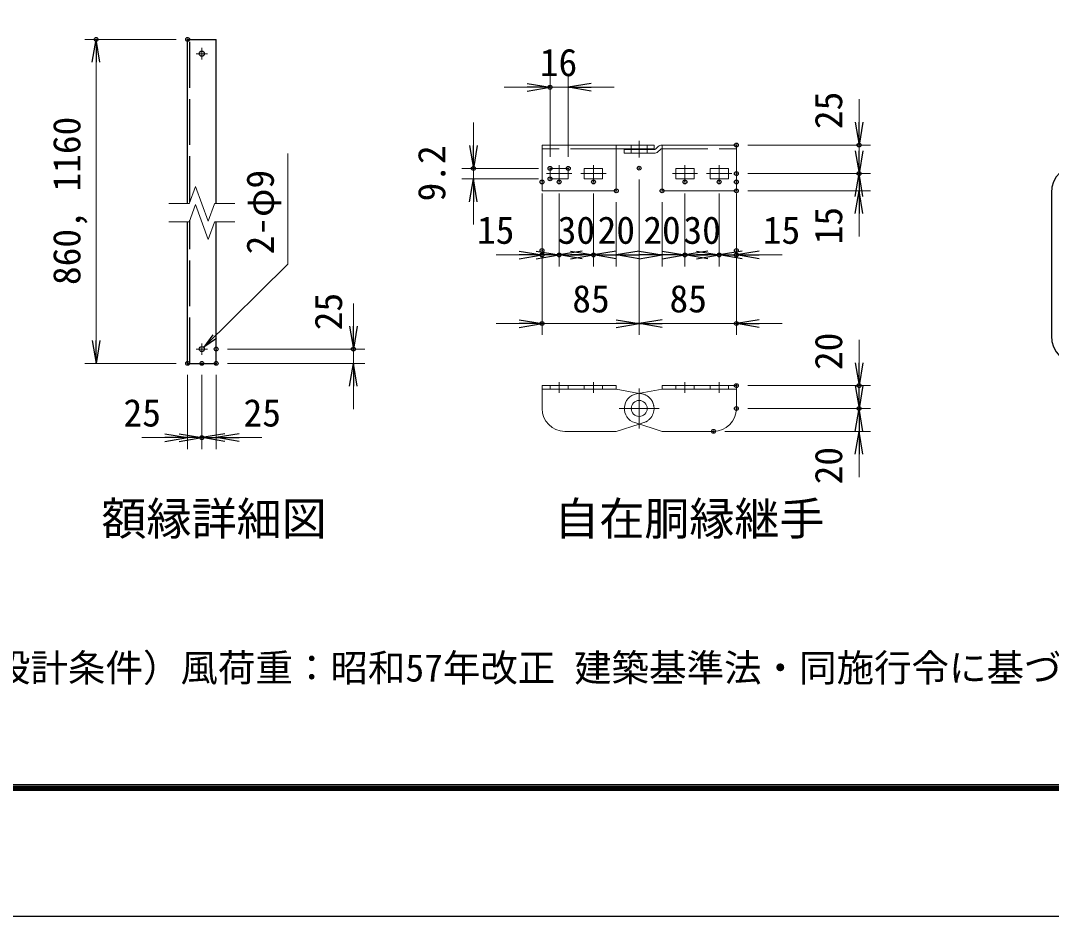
# Model space of a CAD drawing. Units: millimetres, scale not verified, with parts at other scales. Extents: x -6300 to 6300, y -4455 to 4455.
# Drawn here: x -678 to 2027, y -4455 to -2104 of the extents above; entities that cross this region are included whole.
import ezdxf
from ezdxf.enums import TextEntityAlignment as Align

# ---------------------------------------------------------------- set-up
doc = ezdxf.new("R2010")
doc.units = ezdxf.units.MM
doc.header["$LTSCALE"] = 20
doc.header["$PDMODE"] = 32
doc.header["$PDSIZE"] = 10
doc.linetypes.add('DASHED', pattern=[7.5, 6, -1.5])
doc.linetypes.add('USER1', pattern=[50.8, 31.75, -6.35, 6.35, -6.35])
for name, color, linetype, lineweight in [('0-1_D-STR1', 1, 'Continuous', 25), ('0-2_D-BMK', 2, 'USER1', 13), ('0-3_D-STR3', 3, 'Continuous', 13), ('0-5_0', 7, 'Continuous', 25), ('0-6_D-STR-DIM', 7, 'Continuous', 13), ('0-8_D-STR-TXT', 7, 'Continuous', 13), ('0-9_D-TTL-TXT', 7, 'Continuous', 25), ('0-A_D-TTL', 7, 'Continuous', 25)]:
    doc.layers.add(name, color=color, linetype=linetype, lineweight=lineweight)
doc.layers.add('0-7_Defpoints', color=8, linetype='Continuous')
doc.styles.add('ＭＳ ゴシック', font='')
doc.styles.get('ＭＳ ゴシック').set_extended_font_data('MS Gothic')

# ---------------------------------------------------------------- blocks, each defined once
blk = doc.blocks.new('_Open')
at = {"layer": '0-5_0'}
blk.add_line((-20, 3.333), (0, 0), dxfattribs=at)
blk.add_lwpolyline([(-20, -3.333), (0, 0), (-20, 0)], dxfattribs=at)

msp = doc.modelspace()

# ---------------------------------------------------------------- linework, layer by layer
at = {"layer": '0-1_D-STR1'}
for p, q in [((-239.5, -2584.54), (-239.5, -2153.44)), ((-239.5, -2153.44), (-164.5, -2153.44)), ((-164.5, -2584.54), (-164.5, -2153.44)), ((-239.5, -3003.64), (-239.5, -2632.54)), ((-164.5, -3003.64), (-164.5, -2632.54)), ((-239.5, -3003.64), (-164.5, -3003.64))]:
    msp.add_line(p, q, dxfattribs=at)
at = {"layer": '0-1_D-STR1', "linetype": 'DASHED'}
for p, q in [((-233.5, -2580.17), (-233.5, -2153.44)), ((-233.5, -3003.64), (-233.5, -2628.17))]:
    msp.add_line(p, q, dxfattribs=at)
at = {"layer": '0-1_D-STR1'}
for centre in [(-202, -2190.94), (-202, -2966.14)]:
    msp.add_circle(centre, 6.75, dxfattribs=at)
at = {"layer": '0-2_D-BMK'}
for p, q in [((-202, -2175.94), (-202, -2205.94)), ((-217, -2190.94), (-187, -2190.94)), ((945.49, -2463.4), (945.49, -2419.6)), ((735.49, -2527.6), (735.49, -2483.8)), ((825.49, -2527.6), (825.49, -2483.8)), ((1065.49, -2527.6), (1065.49, -2483.8)), ((1155.49, -2527.6), (1155.49, -2483.8)), ((702.49, -2505.7), (768.49, -2505.7)), ((792.49, -2505.7), (858.49, -2505.7)), ((1032.49, -2505.7), (1098.49, -2505.7)), ((1122.49, -2505.7), (1188.49, -2505.7)), ((-217, -2966.14), (-187, -2966.14)), ((-202, -2951.14), (-202, -2981.14)), ((735.49, -3053.06), (735.49, -3080.66)), ((825.49, -3053.06), (825.49, -3080.66)), ((1065.49, -3053.06), (1065.49, -3080.66)), ((1155.49, -3053.06), (1155.49, -3080.66)), ((945.49, -3069.68), (945.49, -3174.45)), ((945.49, -3099.56), (945.49, -3144.56)), ((893.11, -3122.06), (997.88, -3122.06)), ((918.49, -3122.06), (972.49, -3122.06))]:
    msp.add_line(p, q, dxfattribs=at)
at = {"layer": '0-3_D-STR3'}
for p, q in [((690.49, -2430.7), (984.49, -2430.7)), ((690.49, -2550.7), (690.49, -2430.7)), ((885.49, -2550.7), (885.49, -2430.7)), ((984.49, -2440.3), (984.49, -2430.7)), ((1005.49, -2430.7), (1200.49, -2430.7)), ((1005.49, -2550.7), (1005.49, -2430.7)), ((1200.49, -2550.7), (1200.49, -2430.7)), ((885.49, -2440.3), (984.49, -2440.3)), ((906.49, -2452.3), (906.49, -2442.7)), ((906.49, -2442.7), (984.93, -2442.7)), ((906.49, -2452.3), (984.93, -2452.3)), ((995.38, -2434.89), (988.16, -2441.45)), ((1001.84, -2441.99), (994.61, -2448.56)), ((711.49, -2491.9), (759.49, -2491.9)), ((711.49, -2519.5), (711.49, -2491.9)), ((759.49, -2519.5), (759.49, -2491.9)), ((801.49, -2491.9), (849.49, -2491.9)), ((801.49, -2519.5), (801.49, -2491.9)), ((849.49, -2519.5), (849.49, -2491.9)), ((1041.49, -2491.9), (1089.49, -2491.9)), ((1041.49, -2519.5), (1041.49, -2491.9)), ((1089.49, -2519.5), (1089.49, -2491.9)), ((1131.49, -2491.9), (1179.49, -2491.9)), ((1131.49, -2519.5), (1131.49, -2491.9)), ((1179.49, -2519.5), (1179.49, -2491.9)), ((711.49, -2519.5), (759.49, -2519.5)), ((801.49, -2519.5), (849.49, -2519.5)), ((1041.49, -2519.5), (1089.49, -2519.5)), ((1131.49, -2519.5), (1179.49, -2519.5)), ((690.49, -2550.7), (885.49, -2550.7)), ((1005.49, -2550.7), (1200.49, -2550.7)), ((690.49, -3062.06), (885.49, -3062.06)), ((690.49, -3062.06), (690.49, -3122.06)), ((690.49, -3071.66), (885.49, -3071.66)), ((885.49, -3062.06), (885.49, -3071.66)), ((885.49, -3071.66), (945.49, -3082.44)), ((1005.49, -3071.66), (938.6, -3083.68)), ((1005.49, -3062.06), (1200.49, -3062.06)), ((1005.49, -3062.06), (1005.49, -3071.66)), ((1005.49, -3071.66), (1200.49, -3071.66)), ((1200.49, -3062.06), (1200.49, -3122.06)), ((885.49, -3182.06), (945.49, -3162.99)), ((1005.49, -3182.06), (933.68, -3159.23)), ((750.49, -3182.06), (885.49, -3182.06)), ((1005.49, -3182.06), (1140.49, -3182.06))]:
    msp.add_line(p, q, dxfattribs=at)
at = {"layer": '0-3_D-STR3', "linetype": 'DASHED'}
for p, q in [((924.49, -2430.7), (924.49, -2440.3)), ((966.49, -2430.7), (966.49, -2440.3)), ((885.49, -2440.3), (690.49, -2440.3)), ((924.49, -2452.3), (924.49, -2442.7)), ((966.49, -2452.3), (966.49, -2442.7)), ((1005.49, -2440.3), (1200.49, -2440.3)), ((711.49, -3062.06), (711.49, -3071.66)), ((759.49, -3062.06), (759.49, -3071.66)), ((801.49, -3062.06), (801.49, -3071.66)), ((849.49, -3062.06), (849.49, -3071.66)), ((945.49, -3082.44), (952.39, -3083.68)), ((1041.49, -3062.06), (1041.49, -3071.66)), ((1089.49, -3062.06), (1089.49, -3071.66)), ((1131.49, -3062.06), (1131.49, -3071.66)), ((1179.49, -3062.06), (1179.49, -3071.66)), ((945.49, -3162.99), (957.31, -3159.23))]:
    msp.add_line(p, q, dxfattribs=at)
at = {"layer": '0-3_D-STR3'}
msp.add_circle((945.49, -3122.06), 21, dxfattribs=at)
for centre, radius, start, end in [((1005.45, -2444.91), 14.21, 89.8278, 135.14925), ((984.93, -2437.9), 4.8, 270, 312.26587), ((984.93, -2437.9), 14.4, 270, 312.26587), ((1005.49, -2445.1), 4.8, 90, 139.63546), ((945.49, -3122.06), 39, 100.18177, 252.36255), ((750.49, -3122.06), 60, 180, 270), ((1140.49, -3122.06), 60, 270, 0)]:
    msp.add_arc(centre, radius, start, end, dxfattribs=at)
at = {"layer": '0-3_D-STR3', "linetype": 'DASHED'}
msp.add_arc((945.49, -3122.06), 39, 287.63745, 79.81823, dxfattribs=at)
at = {"layer": '0-6_D-STR-DIM'}
for p, q in [((-269.5, -2153.44), (-509.5, -2153.44)), ((-479.5, -2943.64), (-479.5, -2213.44)), ((711.49, -2461.9), (711.49, -2249.02)), ((759.49, -2461.9), (759.49, -2249.02)), ((651.49, -2279.02), (591.49, -2279.02)), ((759.49, -2279.02), (711.49, -2279.02)), ((819.49, -2279.02), (879.49, -2279.02)), ((1522.35, -2370.7), (1522.35, -2310.7)), ((510.49, -2431.9), (510.49, -2371.9)), ((1522.35, -2445.7), (1522.35, -2385.7)), ((1230.49, -2430.7), (1552.35, -2430.7)), ((1522.35, -2505.7), (1522.35, -2430.7)), ((681.49, -2491.9), (480.49, -2491.9)), ((510.49, -2519.5), (510.49, -2491.9)), ((1230.49, -2505.7), (1552.35, -2505.7)), ((1230.49, -2505.7), (1552.35, -2505.7)), ((1522.35, -2550.7), (1522.35, -2505.7)), ((-235.14, -2584.69), (-218.57, -2539.16)), ((-185.43, -2630.22), (-218.57, -2539.16)), ((681.49, -2519.5), (480.49, -2519.5)), ((945.49, -2521.3), (945.49, -2929.11)), ((945.49, -2521.3), (945.49, -2929.11)), ((690.49, -2557.6), (690.49, -2749.11)), ((735.49, -2557.6), (735.49, -2749.11)), ((735.49, -2557.6), (735.49, -2749.11)), ((825.49, -2557.6), (825.49, -2749.11)), ((825.49, -2557.6), (825.49, -2749.11)), ((1065.49, -2557.6), (1065.49, -2749.11)), ((1065.49, -2557.6), (1065.49, -2749.11)), ((1155.49, -2557.6), (1155.49, -2749.11)), ((1155.49, -2557.6), (1155.49, -2749.11)), ((1200.49, -2557.6), (1200.49, -2749.11)), ((1230.49, -2550.7), (1552.35, -2550.7)), ((1522.35, -2565.7), (1522.35, -2625.7)), ((-288.61, -2584.54), (-235.09, -2584.54)), ((-235.14, -2632.69), (-218.57, -2587.16)), ((-185.43, -2678.22), (-218.57, -2587.16)), ((-168.85, -2584.69), (-185.43, -2630.22)), ((-168.8, -2584.54), (-115.28, -2584.54)), ((510.49, -2579.5), (510.49, -2639.5)), ((885.49, -2580.7), (885.49, -2749.11)), ((1005.49, -2580.7), (1005.49, -2749.11)), ((1522.35, -2610.7), (1522.35, -2670.7)), ((-288.61, -2632.54), (-235.09, -2632.54)), ((-168.85, -2632.69), (-185.43, -2678.22)), ((-168.8, -2632.54), (-115.28, -2632.54)), ((630.49, -2719.11), (570.49, -2719.11)), ((675.49, -2719.11), (615.49, -2719.11)), ((735.49, -2719.11), (690.49, -2719.11)), ((765.49, -2719.11), (705.49, -2719.11)), ((825.49, -2719.11), (735.49, -2719.11)), ((795.49, -2719.11), (855.49, -2719.11)), ((885.49, -2719.11), (825.49, -2719.11)), ((945.49, -2719.11), (885.49, -2719.11)), ((885.49, -2719.11), (945.49, -2719.11)), ((1005.49, -2719.11), (945.49, -2719.11)), ((945.49, -2719.11), (1005.49, -2719.11)), ((1005.49, -2719.11), (1065.49, -2719.11)), ((1095.49, -2719.11), (1035.49, -2719.11)), ((1065.49, -2719.11), (1155.49, -2719.11)), ((1125.49, -2719.11), (1185.49, -2719.11)), ((1155.49, -2719.11), (1200.49, -2719.11)), ((1215.49, -2719.11), (1275.49, -2719.11)), ((1260.49, -2719.11), (1320.49, -2719.11)), ((690.49, -2737.6), (690.49, -2929.11)), ((1200.49, -2737.6), (1200.49, -2929.11)), ((195.5, -2906.14), (195.5, -2846.14)), ((630.49, -2899.11), (570.49, -2899.11)), ((945.49, -2899.11), (690.49, -2899.11)), ((885.49, -2899.11), (825.49, -2899.11)), ((945.49, -2899.11), (1200.49, -2899.11)), ((1005.49, -2899.11), (1065.49, -2899.11)), ((1260.49, -2899.11), (1320.49, -2899.11)), ((1522.35, -3002.06), (1522.35, -2942.06)), ((-134.5, -2966.14), (225.5, -2966.14)), ((195.5, -3003.64), (195.5, -2966.14)), ((1522.35, -3062.06), (1522.35, -3002.06)), ((-269.5, -3003.64), (-509.5, -3003.64)), ((-134.5, -3003.64), (225.5, -3003.64)), ((-239.5, -3033.64), (-239.5, -3228.64)), ((-202, -3033.64), (-202, -3228.64)), ((-202, -3033.64), (-202, -3228.64)), ((-164.5, -3033.64), (-164.5, -3228.64)), ((195.5, -3063.64), (195.5, -3123.64)), ((1230.49, -3062.06), (1552.35, -3062.06)), ((1522.35, -3122.06), (1522.35, -3062.06)), ((1230.49, -3122.06), (1552.35, -3122.06)), ((1230.49, -3122.06), (1552.35, -3122.06)), ((1522.35, -3182.06), (1522.35, -3122.06)), ((1170.49, -3182.06), (1552.35, -3182.06)), ((1522.35, -3182.06), (1522.35, -3242.06)), ((-299.5, -3198.64), (-359.5, -3198.64)), ((-262, -3198.64), (-322, -3198.64)), ((-239.5, -3198.64), (-202, -3198.64)), ((-164.5, -3198.64), (-202, -3198.64)), ((-142, -3198.64), (-82, -3198.64)), ((-104.5, -3198.64), (-44.5, -3198.64)), ((1522.35, -3242.06), (1522.35, -3302.06))]:
    msp.add_line(p, q, dxfattribs=at)
at = {"layer": '0-7_Defpoints'}
for p in [(-479.5, -2153.44), (-239.5, -2153.44), (711.49, -2279.02), (1200.49, -2430.7), (1522.35, -2430.7), (510.49, -2491.9), (711.49, -2491.9), (711.49, -2491.9), (759.49, -2491.9), (945.49, -2491.3), (711.49, -2519.5), (1200.49, -2505.7), (1522.35, -2505.7), (690.49, -2527.6), (735.49, -2527.6), (825.49, -2527.6), (1065.49, -2527.6), (1155.49, -2527.6), (1200.49, -2527.6), (885.49, -2550.7), (1005.49, -2550.7), (1200.49, -2550.7), (690.49, -2707.6), (1200.49, -2707.6), (690.49, -2719.11), (735.49, -2719.11), (825.49, -2719.11), (1065.49, -2719.11), (1155.49, -2719.11), (1200.49, -2719.11), (690.49, -2899.11), (1200.49, -2899.11), (-164.5, -2966.14), (195.5, -2966.14), (-239.5, -3003.64), (-239.5, -3003.64), (-202, -3003.64), (-164.5, -3003.64), (-164.5, -3003.64), (1200.49, -3062.06), (1522.35, -3062.06), (1200.49, -3122.06), (1522.35, -3122.06), (1140.49, -3182.06), (-202, -3198.64)]:
    msp.add_point(p, dxfattribs=at)
at = {"layer": '0-8_D-STR-TXT'}
msp.add_lwpolyline([(23.29, -2453.2), (23.29, -2743.01), (-195.78, -2959.99)], dxfattribs=at)
at = {"layer": '0-9_D-TTL-TXT', "color": 2}
msp.add_line((2027.11, -2556.5), (2027.11, -2931.5), dxfattribs=at)
for centre, start, end in [((2102.11, -2556.5), 90, 180), ((2102.11, -2931.5), 180, 270)]:
    msp.add_arc(centre, 75, start, end, dxfattribs=at)
at = {"layer": '0-A_D-TTL', "color": 2}
msp.add_lwpolyline([(-6300, 4455), (6300, 4455), (6300, -4455), (-6300, -4455)], close=True, dxfattribs=at)
at = {"layer": '0-A_D-TTL'}
for points in [[(-5895, 4125), (5895, 4125), (5895, -4125), (-5895, -4125)], [(-5891.25, 4121.25), (5891.25, 4121.25), (5891.25, -4121.25), (-5891.25, -4121.25)], [(-5887.5, 4117.5), (5887.5, 4117.5), (5887.5, -4117.5), (-5887.5, -4117.5)], [(-5883.75, 4113.75), (5883.75, 4113.75), (5883.75, -4113.75), (-5883.75, -4113.75)], [(-5880, 4110), (5880, 4110), (5880, -4110), (-5880, -4110)]]:
    msp.add_lwpolyline(points, close=True, dxfattribs=at)

# ---------------------------------------------------------------- block references
at = {"layer": '0-6_D-STR-DIM', "xscale": 3, "yscale": 3}
for p, rotation in [((-479.5, -2153.44), 90), ((759.49, -2279.02), 180), ((1522.35, -2430.7), 270), ((510.49, -2491.9), 270), ((1522.35, -2505.7), 270), ((1522.35, -2505.7), 90), ((510.49, -2519.5), 90), ((1522.35, -2550.7), 90), ((735.49, -2719.11), 180), ((825.49, -2719.11), 180), ((885.49, -2719.11), 180), ((1065.49, -2719.11), 180), ((1155.49, -2719.11), 180), ((1200.49, -2719.11), 180), ((945.49, -2899.11), 180), ((1200.49, -2899.11), 180), ((195.5, -2966.14), 270), ((-479.5, -3003.64), 270), ((1522.35, -3062.06), 270), ((195.5, -3003.64), 90), ((1522.35, -3122.06), 270), ((1522.35, -3122.06), 90), ((-202, -3198.64), 180), ((-164.5, -3198.64), 180), ((1522.35, -3182.06), 90)]:
    msp.add_blockref('_Open', p, dxfattribs=dict(at, rotation=rotation))
for p in [(711.49, -2279.02), (690.49, -2719.11), (735.49, -2719.11), (825.49, -2719.11), (1005.49, -2719.11), (1065.49, -2719.11), (1155.49, -2719.11), (690.49, -2899.11), (945.49, -2899.11), (-239.5, -3198.64), (-202, -3198.64)]:
    msp.add_blockref('_Open', p, dxfattribs=at)
at = {"layer": '0-8_D-STR-TXT', "xscale": 2, "yscale": 2, "rotation": 224.72383}
msp.add_blockref('_Open', (-197.2, -2961.39), dxfattribs=at)

# ---------------------------------------------------------------- texts
at = {"layer": '0-6_D-STR-DIM', "style": 'ＭＳ ゴシック'}
for s, p in [('16', (684.68, -2271.5)), ('15', (519.87, -2711.59)), ('30', (731.56, -2711.59)), ('20', (836.37, -2711.59)), ('20', (956.37, -2711.59)), ('30', (1061.56, -2711.59)), ('15', (1269.87, -2711.59)), ('85', (770.03, -2891.59)), ('85', (1025.03, -2891.59)), ('25', (-407.65, -3191.04)), ('25', (-92.65, -3191.04))]:
    msp.add_text(s, height=72.14, dxfattribs=at).set_placement(p, align=Align.BOTTOM_LEFT)
for s, p in [('25', (1499.81, -2388.85)), ('860, 1160', (-499.14, -2798.11)), ('9.2', (458.37, -2578.6)), ('15', (1499.81, -2691.33)), ('25', (187.51, -2916.79)), ('20', (1499.81, -3021.19)), ('20', (1499.81, -3321.19))]:
    msp.add_text(s, height=72.14, rotation=90, dxfattribs=at).set_placement(p, align=Align.BOTTOM_LEFT)
at = {"layer": '0-8_D-STR-TXT', "style": 'ＭＳ ゴシック'}
msp.add_text('2-φ9', height=72.14, rotation=90, dxfattribs=at).set_placement((8.48, -2717.65), align=Align.BOTTOM_LEFT)
at = {"layer": '0-9_D-TTL-TXT', "style": 'ＭＳ ゴシック'}
for s, height, p in [('額縁詳細図', 86.66, (-465.58, -3480.56)), ('自在胴縁継手', 86.66, (722.49, -3480.56)), ('（設計条件）風荷重：昭和57年改正 建築基準法・同施行令に基づく風圧力に準拠。', 72.14, (-848.67, -3860.4))]:
    msp.add_text(s, height=height, dxfattribs=at).set_placement(p, align=Align.BOTTOM_LEFT)

doc.saveas('drawing.dxf')
